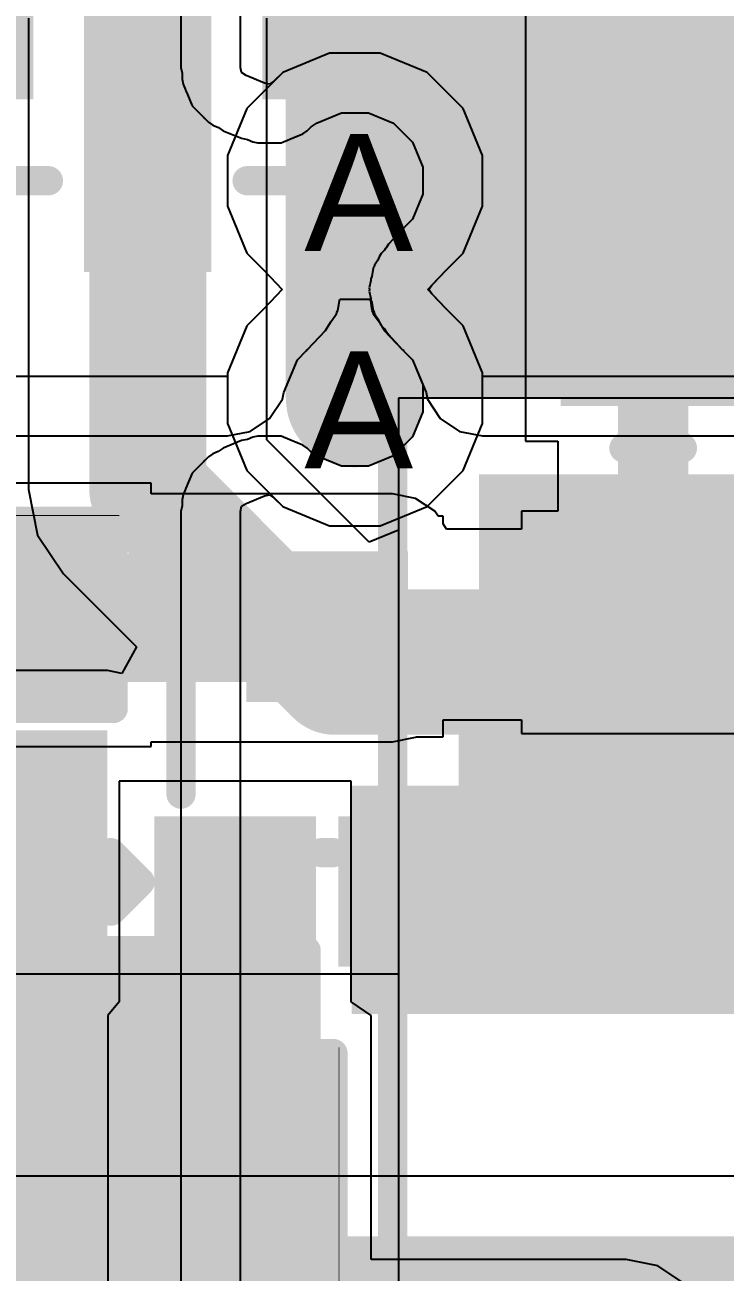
# Model space of a CAD drawing. Header units: inches. Extents: x 0 to 5271, y 0 to 5417.
# Drawn here: x 21.54 to 24.58, y 85.67 to 91.09 of the extents above; entities that cross this region are included whole.
import ezdxf

# ---------------------------------------------------------------- set-up
doc = ezdxf.new("R2010")
doc.units = ezdxf.units.IN
for name, color, linetype in [('Bottom Layer', 5, 'Continuous'), ('Bottom Overlay', 54, 'Continuous'), ('Bottom Paste', 16, 'Continuous'), ('Bottom Solder', 6, 'Continuous'), ('Drill Drawing', 1, 'Continuous'), ('L2_GND1', 16, 'Continuous'), ('L3_SIG1', 76, 'Continuous'), ('L4_PWR', 90, 'Continuous'), ('L5_GND2', 156, 'Continuous'), ('L6_SIG2', 130, 'Continuous'), ('L7_GND3', 216, 'Continuous'), ('Top Layer', 1, 'Continuous'), ('Top Overlay', 2, 'Continuous'), ('Top Paste', 8, 'Continuous'), ('Top Solder', 216, 'Continuous'), ('Via Holes', 16, 'Continuous')]:
    doc.layers.add(name, color=color, linetype=linetype)
doc.styles.add('Arial', font='', dxfattribs={"height": 0.2})
doc.styles.get('Arial').set_extended_font_data('Arial')

# ---------------------------------------------------------------- blocks, each defined once
blk = doc.blocks.new('8_SOIC_EP_153')
at = {"layer": 'Top Layer'}
blk.add_hatch(color=1, dxfattribs=at).paths.add_polyline_path([(-1.925, 2.205), (-1.925, 1.605), (-3.475, 1.605), (-3.475, 2.205)])
at = {"layer": 'Top Paste'}
blk.add_hatch(color=8, dxfattribs=at).paths.add_polyline_path([(-1.925, 2.205), (-1.925, 1.605), (-3.475, 1.605), (-3.475, 2.205)])
at = {"layer": 'Top Solder'}
blk.add_hatch(color=216, dxfattribs=at).paths.add_polyline_path([(-1.8234, 2.3066), (-1.8234, 1.5034), (-3.5766, 1.5034), (-3.5766, 2.3066)])
at = {"layer": 'Top Overlay'}
for points in [[(-1.9906, 2.4892, 0.127, 0.127, 0), (1.9906, 2.4892, 0.127, 0.127, 0)], [(-1.9906, 2.4892, 0.127, 0.127, 0), (-1.9906, 2.3114, 0.127, 0.127, 0)], [(-3.7592, 2.032, 0.127, 0.127, 0), (-3.7592, 1.778, 0.127, 0.127, 0)], [(-3.7592, 2.032, 0.127, 0.127, 0), (-3.6322, 1.905, 0.127, 0.127, 0)], [(-3.6322, 1.905, 0.127, 0.127, 0), (-3.7592, 1.778, 0.127, 0.127, 0)]]:
    blk.add_lwpolyline(points, format="xyseb", dxfattribs=at)
for points in [[(-2.0224, 2.4892, 0.0635, 0.0635, 1), (-1.9589, 2.4892, 0.0635, 0.0635, 1)], [(-2.0224, 2.4892, 0.0635, 0.0635, 1), (-1.9589, 2.4892, 0.0635, 0.0635, 1)], [(-2.0224, 2.3114, 0.0635, 0.0635, 1), (-1.9589, 2.3114, 0.0635, 0.0635, 1)], [(-3.791, 2.032, 0.0635, 0.0635, 1), (-3.7275, 2.032, 0.0635, 0.0635, 1)], [(-3.791, 2.032, 0.0635, 0.0635, 1), (-3.7275, 2.032, 0.0635, 0.0635, 1)], [(-3.664, 1.905, 0.0635, 0.0635, 1), (-3.6005, 1.905, 0.0635, 0.0635, 1)], [(-3.664, 1.905, 0.0635, 0.0635, 1), (-3.6005, 1.905, 0.0635, 0.0635, 1)], [(-3.791, 1.778, 0.0635, 0.0635, 1), (-3.7275, 1.778, 0.0635, 0.0635, 1)], [(-3.791, 1.778, 0.0635, 0.0635, 1), (-3.7275, 1.778, 0.0635, 0.0635, 1)]]:
    blk.add_lwpolyline(points, format="xyseb", close=True, dxfattribs=at)
blk = doc.blocks.new('R___0402_154')
at = {"layer": 'Top Layer'}
for points in [[(-0.6985, -0.3175), (-0.6985, 0.3175), (-0.2413, 0.3175), (-0.2413, -0.3175)], [(0.2413, -0.3175), (0.2413, 0.3175), (0.6985, 0.3175), (0.6985, -0.3175)]]:
    blk.add_hatch(color=1, dxfattribs=at).paths.add_polyline_path(points)
at = {"layer": 'Top Paste'}
for points in [[(-0.6985, -0.3175), (-0.6985, 0.3175), (-0.2413, 0.3175), (-0.2413, -0.3175)], [(0.2413, -0.3175), (0.2413, 0.3175), (0.6985, 0.3175), (0.6985, -0.3175)]]:
    blk.add_hatch(color=8, dxfattribs=at).paths.add_polyline_path(points)
at = {"layer": 'Top Solder'}
for points in [[(-0.7535, -0.3725), (-0.7535, 0.3725), (-0.1863, 0.3725), (-0.1863, -0.3725)], [(0.1863, -0.3725), (0.1863, 0.3725), (0.7535, 0.3725), (0.7535, -0.3725)]]:
    blk.add_hatch(color=216, dxfattribs=at).paths.add_polyline_path(points)
at = {"layer": 'Top Overlay'}
for points in [[(-0.7874, 0.4064, 0.127, 0.127, 0), (0.7874, 0.4064, 0.127, 0.127, 0)], [(-0.7874, 0.4064, 0.127, 0.127, 0), (-0.7874, -0.4064, 0.127, 0.127, 0)], [(0.7874, 0.4064, 0.127, 0.127, 0), (0.7874, -0.4064, 0.127, 0.127, 0)], [(-0.7874, -0.4064, 0.127, 0.127, 0), (0.7874, -0.4064, 0.127, 0.127, 0)], [(-0.8128, -0.4318, 0.00323, 0.00323, 0), (0.8128, -0.4318, 0.00323, 0.00323, 0)]]:
    blk.add_lwpolyline(points, format="xyseb", dxfattribs=at)
for points in [[(-0.8191, 0.4064, 0.0635, 0.0635, 1), (-0.7556, 0.4064, 0.0635, 0.0635, 1)], [(-0.8191, 0.4064, 0.0635, 0.0635, 1), (-0.7556, 0.4064, 0.0635, 0.0635, 1)], [(0.7557, 0.4064, 0.0635, 0.0635, 1), (0.8192, 0.4064, 0.0635, 0.0635, 1)], [(0.7557, 0.4064, 0.0635, 0.0635, 1), (0.8192, 0.4064, 0.0635, 0.0635, 1)], [(-0.8191, -0.4064, 0.0635, 0.0635, 1), (-0.7556, -0.4064, 0.0635, 0.0635, 1)], [(-0.8191, -0.4064, 0.0635, 0.0635, 1), (-0.7556, -0.4064, 0.0635, 0.0635, 1)], [(0.7557, -0.4064, 0.0635, 0.0635, 1), (0.8192, -0.4064, 0.0635, 0.0635, 1)], [(0.7557, -0.4064, 0.0635, 0.0635, 1), (0.8192, -0.4064, 0.0635, 0.0635, 1)], [(-0.8136, -0.4318, 0.00161, 0.00161, 1), (-0.812, -0.4318, 0.00161, 0.00161, 1)], [(0.812, -0.4318, 0.00161, 0.00161, 1), (0.8136, -0.4318, 0.00161, 0.00161, 1)]]:
    blk.add_lwpolyline(points, format="xyseb", close=True, dxfattribs=at)
blk = doc.blocks.new('R___0402_155')
at = {"layer": 'Top Layer'}
for points in [[(-0.6985, -0.3175), (-0.6985, 0.3175), (-0.2413, 0.3175), (-0.2413, -0.3175)], [(0.2413, -0.3175), (0.2413, 0.3175), (0.6985, 0.3175), (0.6985, -0.3175)]]:
    blk.add_hatch(color=1, dxfattribs=at).paths.add_polyline_path(points)
at = {"layer": 'Top Paste'}
for points in [[(-0.6985, -0.3175), (-0.6985, 0.3175), (-0.2413, 0.3175), (-0.2413, -0.3175)], [(0.2413, -0.3175), (0.2413, 0.3175), (0.6985, 0.3175), (0.6985, -0.3175)]]:
    blk.add_hatch(color=8, dxfattribs=at).paths.add_polyline_path(points)
at = {"layer": 'Top Solder'}
for points in [[(-0.7535, -0.3725), (-0.7535, 0.3725), (-0.1863, 0.3725), (-0.1863, -0.3725)], [(0.1863, -0.3725), (0.1863, 0.3725), (0.7535, 0.3725), (0.7535, -0.3725)]]:
    blk.add_hatch(color=216, dxfattribs=at).paths.add_polyline_path(points)
at = {"layer": 'Top Overlay'}
for points in [[(-0.7874, 0.4064, 0.127, 0.127, 0), (0.7874, 0.4064, 0.127, 0.127, 0)], [(-0.7874, 0.4064, 0.127, 0.127, 0), (-0.7874, -0.4064, 0.127, 0.127, 0)], [(0.7874, 0.4064, 0.127, 0.127, 0), (0.7874, -0.4064, 0.127, 0.127, 0)], [(-0.7874, -0.4064, 0.127, 0.127, 0), (0.7874, -0.4064, 0.127, 0.127, 0)], [(-0.8128, -0.4318, 0.00323, 0.00323, 0), (0.8128, -0.4318, 0.00323, 0.00323, 0)]]:
    blk.add_lwpolyline(points, format="xyseb", dxfattribs=at)
for points in [[(-0.8192, 0.4064, 0.0635, 0.0635, 1), (-0.7557, 0.4064, 0.0635, 0.0635, 1)], [(-0.8192, 0.4064, 0.0635, 0.0635, 1), (-0.7557, 0.4064, 0.0635, 0.0635, 1)], [(0.7556, 0.4064, 0.0635, 0.0635, 1), (0.8191, 0.4064, 0.0635, 0.0635, 1)], [(0.7556, 0.4064, 0.0635, 0.0635, 1), (0.8191, 0.4064, 0.0635, 0.0635, 1)], [(-0.8192, -0.4064, 0.0635, 0.0635, 1), (-0.7557, -0.4064, 0.0635, 0.0635, 1)], [(-0.8192, -0.4064, 0.0635, 0.0635, 1), (-0.7557, -0.4064, 0.0635, 0.0635, 1)], [(0.7556, -0.4064, 0.0635, 0.0635, 1), (0.8191, -0.4064, 0.0635, 0.0635, 1)], [(0.7556, -0.4064, 0.0635, 0.0635, 1), (0.8191, -0.4064, 0.0635, 0.0635, 1)], [(-0.8136, -0.4318, 0.00161, 0.00161, 1), (-0.812, -0.4318, 0.00161, 0.00161, 1)], [(0.812, -0.4318, 0.00161, 0.00161, 1), (0.8136, -0.4318, 0.00161, 0.00161, 1)]]:
    blk.add_lwpolyline(points, format="xyseb", close=True, dxfattribs=at)
blk = doc.blocks.new('R___0402_156')
at = {"layer": 'Top Layer'}
for points in [[(-0.6985, -0.3175), (-0.6985, 0.3175), (-0.2413, 0.3175), (-0.2413, -0.3175)], [(0.2413, -0.3175), (0.2413, 0.3175), (0.6985, 0.3175), (0.6985, -0.3175)]]:
    blk.add_hatch(color=1, dxfattribs=at).paths.add_polyline_path(points)
at = {"layer": 'Top Paste'}
for points in [[(-0.6985, -0.3175), (-0.6985, 0.3175), (-0.2413, 0.3175), (-0.2413, -0.3175)], [(0.2413, -0.3175), (0.2413, 0.3175), (0.6985, 0.3175), (0.6985, -0.3175)]]:
    blk.add_hatch(color=8, dxfattribs=at).paths.add_polyline_path(points)
at = {"layer": 'Top Solder'}
for points in [[(-0.7535, -0.3725), (-0.7535, 0.3725), (-0.1863, 0.3725), (-0.1863, -0.3725)], [(0.1863, -0.3725), (0.1863, 0.3725), (0.7535, 0.3725), (0.7535, -0.3725)]]:
    blk.add_hatch(color=216, dxfattribs=at).paths.add_polyline_path(points)
at = {"layer": 'Top Overlay'}
for points in [[(0.7874, 0.4064, 0.127, 0.127, 0), (-0.7874, 0.4064, 0.127, 0.127, 0)], [(-0.7874, 0.4064, 0.127, 0.127, 0), (-0.7874, -0.4064, 0.127, 0.127, 0)], [(0.7874, 0.4064, 0.127, 0.127, 0), (0.7874, -0.4064, 0.127, 0.127, 0)], [(0.7874, -0.4064, 0.127, 0.127, 0), (-0.7874, -0.4064, 0.127, 0.127, 0)], [(0.8128, -0.4318, 0.00323, 0.00323, 0), (-0.8128, -0.4318, 0.00323, 0.00323, 0)]]:
    blk.add_lwpolyline(points, format="xyseb", dxfattribs=at)
for points in [[(-0.8192, 0.4064, 0.0635, 0.0635, 1), (-0.7557, 0.4064, 0.0635, 0.0635, 1)], [(-0.8192, 0.4064, 0.0635, 0.0635, 1), (-0.7557, 0.4064, 0.0635, 0.0635, 1)], [(0.7556, 0.4064, 0.0635, 0.0635, 1), (0.8191, 0.4064, 0.0635, 0.0635, 1)], [(0.7556, 0.4064, 0.0635, 0.0635, 1), (0.8191, 0.4064, 0.0635, 0.0635, 1)], [(-0.8192, -0.4064, 0.0635, 0.0635, 1), (-0.7557, -0.4064, 0.0635, 0.0635, 1)], [(-0.8192, -0.4064, 0.0635, 0.0635, 1), (-0.7557, -0.4064, 0.0635, 0.0635, 1)], [(0.7556, -0.4064, 0.0635, 0.0635, 1), (0.8191, -0.4064, 0.0635, 0.0635, 1)], [(0.7556, -0.4064, 0.0635, 0.0635, 1), (0.8191, -0.4064, 0.0635, 0.0635, 1)], [(-0.8136, -0.4318, 0.00161, 0.00161, 1), (-0.812, -0.4318, 0.00161, 0.00161, 1)], [(0.812, -0.4318, 0.00161, 0.00161, 1), (0.8136, -0.4318, 0.00161, 0.00161, 1)]]:
    blk.add_lwpolyline(points, format="xyseb", close=True, dxfattribs=at)
blk = doc.blocks.new('SOT_723_167')
at = {"layer": 'Top Layer'}
for points in [[(-0.25, 0.8), (0.25, 0.8), (0.25, 0.35), (-0.25, 0.35)], [(-0.65, -0.35), (-0.15, -0.35), (-0.15, -0.8), (-0.65, -0.8)], [(0.15, -0.35), (0.65, -0.35), (0.65, -0.8), (0.15, -0.8)]]:
    blk.add_hatch(color=1, dxfattribs=at).paths.add_polyline_path(points)
at = {"layer": 'Top Paste'}
for points in [[(-0.25, 0.8), (0.25, 0.8), (0.25, 0.35), (-0.25, 0.35)], [(-0.65, -0.35), (-0.15, -0.35), (-0.15, -0.8), (-0.65, -0.8)], [(0.15, -0.35), (0.65, -0.35), (0.65, -0.8), (0.15, -0.8)]]:
    blk.add_hatch(color=8, dxfattribs=at).paths.add_polyline_path(points)
at = {"layer": 'Top Solder'}
for points in [[(-0.3516, 0.9016), (0.3516, 0.9016), (0.3516, 0.2484), (-0.3516, 0.2484)], [(-0.7516, -0.2484), (-0.0484, -0.2484), (-0.0484, -0.9016), (-0.7516, -0.9016)], [(0.0484, -0.2484), (0.7516, -0.2484), (0.7516, -0.9016), (0.0484, -0.9016)]]:
    blk.add_hatch(color=216, dxfattribs=at).paths.add_polyline_path(points)
at = {"layer": 'Top Overlay'}
for points in [[(-0.635, 0.635, 0.127, 0.127, 0), (-0.381, 0.635, 0.127, 0.127, 0)], [(-0.635, -0.1524, 0.127, 0.127, 0), (-0.635, 0.635, 0.127, 0.127, 0)], [(-0.635, 0.635, 0.127, 0.127, 0), (-0.381, 0.635, 0.127, 0.127, 0)], [(-0.635, -0.1524, 0.127, 0.127, 0), (-0.635, 0.635, 0.127, 0.127, 0)], [(0.381, 0.635, 0.127, 0.127, 0), (0.635, 0.635, 0.127, 0.127, 0)], [(0.635, -0.1524, 0.127, 0.127, 0), (0.635, 0.635, 0.127, 0.127, 0)], [(-0.9398, -0.4064, 0.127, 0.127, 0), (-0.8128, -0.5334, 0.127, 0.127, 0)], [(-0.9398, -0.6604, 0.127, 0.127, 0), (-0.9398, -0.4064, 0.127, 0.127, 0)], [(-0.0254, -0.4064, 0.127, 0.127, 0), (0.0254, -0.4064, 0.127, 0.127, 0)], [(-0.9398, -0.6604, 0.127, 0.127, 0), (-0.8128, -0.5334, 0.127, 0.127, 0)]]:
    blk.add_lwpolyline(points, format="xyseb", dxfattribs=at)
for points in [[(-0.6668, 0.635, 0.0635, 0.0635, 1), (-0.6033, 0.635, 0.0635, 0.0635, 1)], [(-0.6668, 0.635, 0.0635, 0.0635, 1), (-0.6033, 0.635, 0.0635, 0.0635, 1)], [(-0.6668, 0.635, 0.0635, 0.0635, 1), (-0.6033, 0.635, 0.0635, 0.0635, 1)], [(-0.6668, 0.635, 0.0635, 0.0635, 1), (-0.6033, 0.635, 0.0635, 0.0635, 1)], [(-0.4128, 0.635, 0.0635, 0.0635, 1), (-0.3493, 0.635, 0.0635, 0.0635, 1)], [(-0.4128, 0.635, 0.0635, 0.0635, 1), (-0.3493, 0.635, 0.0635, 0.0635, 1)], [(0.3492, 0.635, 0.0635, 0.0635, 1), (0.4127, 0.635, 0.0635, 0.0635, 1)], [(0.6032, 0.635, 0.0635, 0.0635, 1), (0.6667, 0.635, 0.0635, 0.0635, 1)], [(0.6032, 0.635, 0.0635, 0.0635, 1), (0.6667, 0.635, 0.0635, 0.0635, 1)], [(-0.6668, -0.1524, 0.0635, 0.0635, 1), (-0.6033, -0.1524, 0.0635, 0.0635, 1)], [(-0.6668, -0.1524, 0.0635, 0.0635, 1), (-0.6033, -0.1524, 0.0635, 0.0635, 1)], [(0.6032, -0.1524, 0.0635, 0.0635, 1), (0.6667, -0.1524, 0.0635, 0.0635, 1)], [(-0.9716, -0.4064, 0.0635, 0.0635, 1), (-0.9081, -0.4064, 0.0635, 0.0635, 1)], [(-0.9716, -0.4064, 0.0635, 0.0635, 1), (-0.9081, -0.4064, 0.0635, 0.0635, 1)], [(-0.0572, -0.4064, 0.0635, 0.0635, 1), (0.0063, -0.4064, 0.0635, 0.0635, 1)], [(-0.0064, -0.4064, 0.0635, 0.0635, 1), (0.0571, -0.4064, 0.0635, 0.0635, 1)], [(-0.8446, -0.5334, 0.0635, 0.0635, 1), (-0.7811, -0.5334, 0.0635, 0.0635, 1)], [(-0.8446, -0.5334, 0.0635, 0.0635, 1), (-0.7811, -0.5334, 0.0635, 0.0635, 1)], [(-0.9716, -0.6604, 0.0635, 0.0635, 1), (-0.9081, -0.6604, 0.0635, 0.0635, 1)], [(-0.9716, -0.6604, 0.0635, 0.0635, 1), (-0.9081, -0.6604, 0.0635, 0.0635, 1)]]:
    blk.add_lwpolyline(points, format="xyseb", close=True, dxfattribs=at)
blk = doc.blocks.new('17_FC2QFN__3_5_3_75__B_195')
at = {"layer": 'Bottom Layer'}
for points in [[(-0.175, 2.4312), (0.175, 2.4312), (0.175, 0.4312), (-0.175, 0.4312)], [(-2.0993, 1.6812), (-0.5993, 1.6812), (-0.5993, 1.4312), (-2.0993, 1.4312)], [(2.0993, 1.4312), (0.5993, 1.4312), (0.5993, 1.6812), (2.0993, 1.6812)], [(-2.0993, 1.0312), (-0.5993, 1.0312), (-0.5993, 0.7812), (-2.0993, 0.7812)], [(2.0993, 0.7812), (0.5993, 0.7812), (0.5993, 1.0312), (2.0993, 1.0312)], [(-2.0993, 0.3812), (-0.5993, 0.3812), (-0.5993, 0.1312), (-2.0993, 0.1312)], [(2.0993, 0.1312), (0.5993, 0.1312), (0.5993, 0.3812), (2.0993, 0.3812)], [(-2.1004, -0.0938), (-1.3004, -0.0938), (-1.3004, -0.3938), (-2.1004, -0.3938)], [(2.1004, -0.3938), (1.3004, -0.3938), (1.3004, -0.0938), (2.1004, -0.0938)], [(-2.1004, -0.5938), (-1.3004, -0.5938), (-1.3004, -0.8938), (-2.1004, -0.8938)], [(2.1004, -0.8938), (1.3004, -0.8938), (1.3004, -0.5938), (2.1004, -0.5938)], [(-1.4, -2.0187), (-1.4, -1.0937), (-1.1, -1.0937), (-1.1, -2.0187)], [(-0.9, -2.0187), (-0.9, -1.0937), (-0.6, -1.0937), (-0.6, -2.0187)], [(-0.4, -2.0187), (-0.4, -1.0937), (-0.1, -1.0937), (-0.1, -2.0187)], [(0.1, -2.0187), (0.1, -1.0937), (0.4, -1.0937), (0.4, -2.0187)], [(0.6, -2.0187), (0.6, -1.0937), (0.9, -1.0937), (0.9, -2.0187)], [(1.1, -2.0187), (1.1, -1.0937), (1.4, -1.0937), (1.4, -2.0187)]]:
    blk.add_hatch(color=5, dxfattribs=at).paths.add_polyline_path(points)
at = {"layer": 'Bottom Paste'}
for points in [[(-0.175, 2.4312), (0.175, 2.4312), (0.175, 0.4312), (-0.175, 0.4312)], [(-2.0993, 1.6812), (-0.5993, 1.6812), (-0.5993, 1.4312), (-2.0993, 1.4312)], [(2.0993, 1.4312), (0.5993, 1.4312), (0.5993, 1.6812), (2.0993, 1.6812)], [(-2.0993, 1.0312), (-0.5993, 1.0312), (-0.5993, 0.7812), (-2.0993, 0.7812)], [(2.0993, 0.7812), (0.5993, 0.7812), (0.5993, 1.0312), (2.0993, 1.0312)], [(-2.0993, 0.3812), (-0.5993, 0.3812), (-0.5993, 0.1312), (-2.0993, 0.1312)], [(2.0993, 0.1312), (0.5993, 0.1312), (0.5993, 0.3812), (2.0993, 0.3812)], [(-2.1004, -0.0938), (-1.3004, -0.0938), (-1.3004, -0.3938), (-2.1004, -0.3938)], [(2.1004, -0.3938), (1.3004, -0.3938), (1.3004, -0.0938), (2.1004, -0.0938)], [(-2.1004, -0.5938), (-1.3004, -0.5938), (-1.3004, -0.8938), (-2.1004, -0.8938)], [(2.1004, -0.8938), (1.3004, -0.8938), (1.3004, -0.5938), (2.1004, -0.5938)], [(-1.4, -2.0187), (-1.4, -1.0937), (-1.1, -1.0937), (-1.1, -2.0187)], [(-0.9, -2.0187), (-0.9, -1.0937), (-0.6, -1.0937), (-0.6, -2.0187)], [(-0.4, -2.0187), (-0.4, -1.0937), (-0.1, -1.0937), (-0.1, -2.0187)], [(0.1, -2.0187), (0.1, -1.0937), (0.4, -1.0937), (0.4, -2.0187)], [(0.6, -2.0187), (0.6, -1.0937), (0.9, -1.0937), (0.9, -2.0187)], [(1.1, -2.0187), (1.1, -1.0937), (1.4, -1.0937), (1.4, -2.0187)]]:
    blk.add_hatch(color=16, dxfattribs=at).paths.add_polyline_path(points)
at = {"layer": 'Bottom Solder'}
for points in [[(-0.2766, 2.5328), (0.2766, 2.5328), (0.2766, 0.3296), (-0.2766, 0.3296)], [(-2.2009, 1.7828), (-0.4977, 1.7828), (-0.4977, 1.3296), (-2.2009, 1.3296)], [(2.2009, 1.3296), (0.4977, 1.3296), (0.4977, 1.7828), (2.2009, 1.7828)], [(-2.2009, 1.1328), (-0.4977, 1.1328), (-0.4977, 0.6796), (-2.2009, 0.6796)], [(2.2009, 0.6796), (0.4977, 0.6796), (0.4977, 1.1328), (2.2009, 1.1328)], [(-2.2009, 0.4828), (-0.4977, 0.4828), (-0.4977, 0.0296), (-2.2009, 0.0296)], [(2.2009, 0.0296), (0.4977, 0.0296), (0.4977, 0.4828), (2.2009, 0.4828)], [(-2.202, 0.0078), (-1.1988, 0.0078), (-1.1988, -0.4954), (-2.202, -0.4954)], [(2.202, -0.4954), (1.1988, -0.4954), (1.1988, 0.0078), (2.202, 0.0078)], [(-2.202, -0.4922), (-1.1988, -0.4922), (-1.1988, -0.9954), (-2.202, -0.9954)], [(2.202, -0.9954), (1.1988, -0.9954), (1.1988, -0.4922), (2.202, -0.4922)], [(-1.5016, -2.1203), (-1.5016, -0.9921), (-0.9984, -0.9921), (-0.9984, -2.1203)], [(-1.0016, -2.1203), (-1.0016, -0.9921), (-0.4984, -0.9921), (-0.4984, -2.1203)], [(-0.5016, -2.1203), (-0.5016, -0.9921), (0.0016, -0.9921), (0.0016, -2.1203)], [(-0.0016, -2.1203), (-0.0016, -0.9921), (0.5016, -0.9921), (0.5016, -2.1203)], [(0.4984, -2.1203), (0.4984, -0.9921), (1.0016, -0.9921), (1.0016, -2.1203)], [(0.9984, -2.1203), (0.9984, -0.9921), (1.5016, -0.9921), (1.5016, -2.1203)]]:
    blk.add_hatch(color=6, dxfattribs=at).paths.add_polyline_path(points)
at = {"layer": 'Bottom Overlay'}
for points in [[(-1.8034, 2.1366, 0.127, 0.127, 0), (-1.8034, 1.9377, 0.127, 0.127, 0)], [(-0.4316, 2.1366, 0.127, 0.127, 0), (-1.8034, 2.1366, 0.127, 0.127, 0)], [(1.8034, 2.1366, 0.127, 0.127, 0), (0.4315, 2.1366, 0.127, 0.127, 0)], [(1.8034, 2.1366, 0.127, 0.127, 0), (1.8034, 1.9377, 0.127, 0.127, 0)], [(-2.402, -0.6516, 0.127, 0.127, 0), (-2.402, -0.9056, 0.127, 0.127, 0)], [(-2.275, -0.7786, 0.127, 0.127, 0), (-2.402, -0.6516, 0.127, 0.127, 0)], [(-2.275, -0.7786, 0.127, 0.127, 0), (-2.402, -0.9056, 0.127, 0.127, 0)], [(-1.8034, -1.1503, 0.127, 0.127, 0), (-1.8034, -1.7242, 0.127, 0.127, 0)], [(1.8034, -1.1503, 0.127, 0.127, 0), (1.8034, -1.7242, 0.127, 0.127, 0)], [(-1.5778, -1.7242, 0.127, 0.127, 0), (-1.8034, -1.7242, 0.127, 0.127, 0)], [(1.8034, -1.7242, 0.127, 0.127, 0), (1.5778, -1.7242, 0.127, 0.127, 0)]]:
    blk.add_lwpolyline(points, format="xyseb", dxfattribs=at)
for points in [[(-1.8352, 2.1366, 0.0635, 0.0635, 1), (-1.7717, 2.1366, 0.0635, 0.0635, 1)], [(-1.8352, 2.1366, 0.0635, 0.0635, 1), (-1.7717, 2.1366, 0.0635, 0.0635, 1)], [(-0.4633, 2.1366, 0.0635, 0.0635, 1), (-0.3998, 2.1366, 0.0635, 0.0635, 1)], [(0.3998, 2.1366, 0.0635, 0.0635, 1), (0.4633, 2.1366, 0.0635, 0.0635, 1)], [(1.7716, 2.1366, 0.0635, 0.0635, 1), (1.8351, 2.1366, 0.0635, 0.0635, 1)], [(1.7716, 2.1366, 0.0635, 0.0635, 1), (1.8351, 2.1366, 0.0635, 0.0635, 1)], [(-1.8352, 1.9377, 0.0635, 0.0635, 1), (-1.7717, 1.9377, 0.0635, 0.0635, 1)], [(1.7716, 1.9377, 0.0635, 0.0635, 1), (1.8351, 1.9377, 0.0635, 0.0635, 1)], [(-2.4337, -0.6516, 0.0635, 0.0635, 1), (-2.3702, -0.6516, 0.0635, 0.0635, 1)], [(-2.4337, -0.6516, 0.0635, 0.0635, 1), (-2.3702, -0.6516, 0.0635, 0.0635, 1)], [(-2.3067, -0.7786, 0.0635, 0.0635, 1), (-2.2432, -0.7786, 0.0635, 0.0635, 1)], [(-2.3067, -0.7786, 0.0635, 0.0635, 1), (-2.2432, -0.7786, 0.0635, 0.0635, 1)], [(-2.4337, -0.9056, 0.0635, 0.0635, 1), (-2.3702, -0.9056, 0.0635, 0.0635, 1)], [(-2.4337, -0.9056, 0.0635, 0.0635, 1), (-2.3702, -0.9056, 0.0635, 0.0635, 1)], [(-1.8352, -1.1503, 0.0635, 0.0635, 1), (-1.7717, -1.1503, 0.0635, 0.0635, 1)], [(1.7716, -1.1503, 0.0635, 0.0635, 1), (1.8351, -1.1503, 0.0635, 0.0635, 1)], [(-1.8352, -1.7242, 0.0635, 0.0635, 1), (-1.7717, -1.7242, 0.0635, 0.0635, 1)], [(-1.8352, -1.7242, 0.0635, 0.0635, 1), (-1.7717, -1.7242, 0.0635, 0.0635, 1)], [(-1.6096, -1.7242, 0.0635, 0.0635, 1), (-1.5461, -1.7242, 0.0635, 0.0635, 1)], [(1.546, -1.7242, 0.0635, 0.0635, 1), (1.6095, -1.7242, 0.0635, 0.0635, 1)], [(1.7716, -1.7242, 0.0635, 0.0635, 1), (1.8351, -1.7242, 0.0635, 0.0635, 1)], [(1.7716, -1.7242, 0.0635, 0.0635, 1), (1.8351, -1.7242, 0.0635, 0.0635, 1)]]:
    blk.add_lwpolyline(points, format="xyseb", close=True, dxfattribs=at)
blk = doc.blocks.new('YSPIT0630A_1R0M_B_199')
at = {"layer": 'Bottom Layer'}
blk.add_hatch(color=5, dxfattribs=at).paths.add_polyline_path([(-2.8, 2.8), (-1.25, 2.8), (-1.25, -2.8), (-2.8, -2.8)])
at = {"layer": 'Bottom Paste'}
blk.add_hatch(color=16, dxfattribs=at).paths.add_polyline_path([(-2.8, 2.8), (-1.25, 2.8), (-1.25, -2.8), (-2.8, -2.8)])
at = {"layer": 'Bottom Solder'}
blk.add_hatch(color=6, dxfattribs=at).paths.add_polyline_path([(-2.9016, 2.9016), (-1.1484, 2.9016), (-1.1484, -2.9016), (-2.9016, -2.9016)])
at = {"layer": 'Bottom Overlay'}
for points in [[(-3.298, -3.2766, 0.127, 0.127, 0), (-3.298, 3.1242, 0.127, 0.127, 0)], [(3.302, -3.2766, 0.127, 0.127, 0), (-3.298, -3.2766, 0.127, 0.127, 0)]]:
    blk.add_lwpolyline(points, format="xyseb", dxfattribs=at)
blk.add_lwpolyline([(-3.3297, -3.2766, 0.0635, 0.0635, 1), (-3.2662, -3.2766, 0.0635, 0.0635, 1)], format="xyseb", close=True, dxfattribs=at)
blk.add_lwpolyline([(-3.3297, -3.2766, 0.0635, 0.0635, 1), (-3.2662, -3.2766, 0.0635, 0.0635, 1)], format="xyseb", close=True, dxfattribs=at)
blk = doc.blocks.new('C___1206_B_246')
at = {"layer": 'Bottom Layer'}
for points in [[(-2.032, 0.889), (-0.508, 0.889), (-0.508, -0.889), (-2.032, -0.889)], [(0.508, 0.889), (2.032, 0.889), (2.032, -0.889), (0.508, -0.889)]]:
    blk.add_hatch(color=5, dxfattribs=at).paths.add_polyline_path(points)
at = {"layer": 'Bottom Paste'}
for points in [[(-2.032, 0.889), (-0.508, 0.889), (-0.508, -0.889), (-2.032, -0.889)], [(0.508, 0.889), (2.032, 0.889), (2.032, -0.889), (0.508, -0.889)]]:
    blk.add_hatch(color=16, dxfattribs=at).paths.add_polyline_path(points)
at = {"layer": 'Bottom Solder'}
for points in [[(-2.1336, 0.9906), (-0.4064, 0.9906), (-0.4064, -0.9906), (-2.1336, -0.9906)], [(0.4064, 0.9906), (2.1336, 0.9906), (2.1336, -0.9906), (0.4064, -0.9906)]]:
    blk.add_hatch(color=6, dxfattribs=at).paths.add_polyline_path(points)
at = {"layer": 'Bottom Overlay'}
for points in [[(-2.1336, 0.9906, 0.127, 0.127, 0), (-0.6096, 0.9906, 0.127, 0.127, 0)], [(-2.1336, -0.9906, 0.127, 0.127, 0), (-2.1336, 0.9906, 0.127, 0.127, 0)], [(0.6096, 0.9906, 0.127, 0.127, 0), (2.1336, 0.9906, 0.127, 0.127, 0)], [(2.1336, -0.9906, 0.127, 0.127, 0), (2.1336, 0.9906, 0.127, 0.127, 0)], [(-2.1336, -0.9906, 0.127, 0.127, 0), (-0.6096, -0.9906, 0.127, 0.127, 0)], [(0.6096, -0.9906, 0.127, 0.127, 0), (2.1336, -0.9906, 0.127, 0.127, 0)]]:
    blk.add_lwpolyline(points, format="xyseb", dxfattribs=at)
for points in [[(-2.1654, 0.9906, 0.0635, 0.0635, 1), (-2.1019, 0.9906, 0.0635, 0.0635, 1)], [(-2.1654, 0.9906, 0.0635, 0.0635, 1), (-2.1019, 0.9906, 0.0635, 0.0635, 1)], [(-0.6414, 0.9906, 0.0635, 0.0635, 1), (-0.5779, 0.9906, 0.0635, 0.0635, 1)], [(0.5778, 0.9906, 0.0635, 0.0635, 1), (0.6413, 0.9906, 0.0635, 0.0635, 1)], [(2.1018, 0.9906, 0.0635, 0.0635, 1), (2.1653, 0.9906, 0.0635, 0.0635, 1)], [(2.1018, 0.9906, 0.0635, 0.0635, 1), (2.1653, 0.9906, 0.0635, 0.0635, 1)], [(-2.1654, -0.9906, 0.0635, 0.0635, 1), (-2.1019, -0.9906, 0.0635, 0.0635, 1)], [(-2.1654, -0.9906, 0.0635, 0.0635, 1), (-2.1019, -0.9906, 0.0635, 0.0635, 1)], [(-0.6414, -0.9906, 0.0635, 0.0635, 1), (-0.5779, -0.9906, 0.0635, 0.0635, 1)], [(0.5778, -0.9906, 0.0635, 0.0635, 1), (0.6413, -0.9906, 0.0635, 0.0635, 1)], [(2.1018, -0.9906, 0.0635, 0.0635, 1), (2.1653, -0.9906, 0.0635, 0.0635, 1)], [(2.1018, -0.9906, 0.0635, 0.0635, 1), (2.1653, -0.9906, 0.0635, 0.0635, 1)]]:
    blk.add_lwpolyline(points, format="xyseb", close=True, dxfattribs=at)

msp = doc.modelspace()

# ---------------------------------------------------------------- hatches: boundary and pattern name
at = {"layer": 'Bottom Layer'}
for points in [[(22.6749, 89.4655), (24.175, 89.4655), (24.175, 91.7651), (22.6749, 91.7651)], [(20.9169, 82.9469), (21.9001, 82.9469), (21.9001, 88.0237), (20.9169, 88.0237)]]:
    msp.add_hatch(color=5, dxfattribs=at).paths.add_polyline_path(points)
h = msp.add_hatch(color=5, dxfattribs=at)
edge = h.paths.add_edge_path()
edge.add_arc((22.9757, 90.4097), 0.3, 0, 360)
h = msp.add_hatch(color=5, dxfattribs=at)
edge = h.paths.add_edge_path()
edge.add_arc((22.9757, 89.4655), 0.3, 0, 360)
at = {"layer": 'L2_GND1'}
h = msp.add_hatch(color=16, dxfattribs=at)
edge = h.paths.add_edge_path()
edge.add_arc((22.9757, 90.4097), 0.3, 0, 360)
h = msp.add_hatch(color=16, dxfattribs=at)
edge = h.paths.add_edge_path()
edge.add_arc((22.9757, 89.4655), 0.3, 0, 360)
at = {"layer": 'L3_SIG1'}
h = msp.add_hatch(color=76, dxfattribs=at)
edge = h.paths.add_edge_path()
edge.add_arc((22.9757, 90.4097), 0.3, 0, 360)
h = msp.add_hatch(color=76, dxfattribs=at)
edge = h.paths.add_edge_path()
edge.add_arc((22.9757, 89.4655), 0.3, 0, 360)
at = {"layer": 'L4_PWR'}
h = msp.add_hatch(color=90, dxfattribs=at)
edge = h.paths.add_edge_path()
edge.add_arc((22.9757, 90.4097), 0.3, 0, 360)
h = msp.add_hatch(color=90, dxfattribs=at)
edge = h.paths.add_edge_path()
edge.add_arc((22.9757, 89.4655), 0.3, 0, 360)
at = {"layer": 'L5_GND2'}
h = msp.add_hatch(color=156, dxfattribs=at)
edge = h.paths.add_edge_path()
edge.add_arc((22.9757, 90.4097), 0.3, 0, 360)
h = msp.add_hatch(color=156, dxfattribs=at)
edge = h.paths.add_edge_path()
edge.add_arc((22.9757, 89.4655), 0.3, 0, 360)
at = {"layer": 'L6_SIG2'}
h = msp.add_hatch(color=130, dxfattribs=at)
edge = h.paths.add_edge_path()
edge.add_arc((22.9757, 90.4097), 0.3, 0, 360)
h = msp.add_hatch(color=130, dxfattribs=at)
edge = h.paths.add_edge_path()
edge.add_arc((22.9757, 89.4655), 0.3, 0, 360)
at = {"layer": 'L7_GND3'}
h = msp.add_hatch(color=216, dxfattribs=at)
edge = h.paths.add_edge_path()
edge.add_arc((22.9757, 90.4097), 0.3, 0, 360)
h = msp.add_hatch(color=216, dxfattribs=at)
edge = h.paths.add_edge_path()
edge.add_arc((22.9757, 89.4655), 0.3, 0, 360)
at = {"layer": 'Top Layer'}
h = msp.add_hatch(color=1, dxfattribs=at)
edge = h.paths.add_edge_path()
edge.add_arc((22.9757, 90.4097), 0.3, 0, 360)
h = msp.add_hatch(color=1, dxfattribs=at)
edge = h.paths.add_edge_path()
edge.add_arc((22.9757, 89.4655), 0.3, 0, 360)
for points in [[(21.3794, 88.2326), (23.1394, 88.2326), (23.1394, 88.7911), (21.3794, 88.7911)], [(22.9616, 86.7918), (26.035, 86.7918), (26.035, 87.7824), (22.9616, 87.7824)]]:
    msp.add_hatch(color=1, dxfattribs=at).paths.add_polyline_path(points)
at = {"layer": 'Via Holes'}
h = msp.add_hatch(color=7, dxfattribs=at)
edge = h.paths.add_edge_path()
edge.add_arc((22.9757, 90.4097), 0.15, 0, 360)
h = msp.add_hatch(color=7, dxfattribs=at)
edge = h.paths.add_edge_path()
edge.add_arc((22.9757, 89.4655), 0.15, 0, 360)

# ---------------------------------------------------------------- linework, layer by layer
at = {"layer": 'Bottom Layer'}
for p, q in [((21.5577, 91.1151), (21.5577, 89.0694)), ((22.5936, 89.284), (22.5936, 91.1151)), ((29.5656, 89.4655), (23.1648, 89.4655)), ((23.1648, 89.4655), (23.1648, 83.025)), ((24.5959, 89.4655), (23.1648, 89.4655)), ((23.1648, 89.4655), (23.1648, 88.8924)), ((23.0378, 88.8398), (22.5936, 89.284)), ((21.5577, 89.0694), (21.5971, 88.8712)), ((21.5971, 88.8712), (21.7094, 88.7032)), ((23.1648, 88.8924), (23.0378, 88.8398)), ((21.7094, 88.7032), (22.0273, 88.3853)), ((22.0273, 88.3853), (21.9628, 88.2702)), ((21.9001, 88.2826), (20.9169, 88.2826)), ((21.9628, 88.2702), (21.9001, 88.2826)), ((21.1381, 86.9659), (23.1648, 86.9659)), ((23.1648, 86.9659), (23.1648, 83.025))]:
    msp.add_line(p, q, dxfattribs=at)
for points in [[(22.0756, 89.0694, 0.508, 0.508, 0), (22.0756, 91.1151, 0.508, 0.508, 0)], [(22.0756, 89.0694, 0.508, 0.508, 0), (22.8871, 88.258, 0.508, 0.508, 0)], [(22.8871, 88.258, 0.508, 0.508, 0), (25.1968, 88.258, 0.508, 0.508, 0)]]:
    msp.add_lwpolyline(points, format="xyseb", dxfattribs=at)
for points in [[(21.9486, 91.1151, 0.254, 0.254, 1), (22.2026, 91.1151, 0.254, 0.254, 1)], [(21.9486, 89.0694, 0.254, 0.254, 1), (22.2026, 89.0694, 0.254, 0.254, 1)], [(21.9486, 89.0694, 0.254, 0.254, 1), (22.2026, 89.0694, 0.254, 0.254, 1)], [(22.7601, 88.258, 0.254, 0.254, 1), (23.0141, 88.258, 0.254, 0.254, 1)], [(22.7601, 88.258, 0.254, 0.254, 1), (23.0141, 88.258, 0.254, 0.254, 1)]]:
    msp.add_lwpolyline(points, format="xyseb", close=True, dxfattribs=at)
at = {"layer": 'L2_GND1'}
for p, q in [((22.8655, 90.9637), (22.6619, 90.8794)), ((23.0859, 90.9637), (22.8655, 90.9637)), ((23.2895, 90.8794), (23.0859, 90.9637)), ((22.6619, 90.8794), (22.506, 90.7235)), ((23.4453, 90.7235), (23.2895, 90.8794)), ((22.506, 90.7235), (22.4217, 90.5199)), ((23.5297, 90.5199), (23.4453, 90.7235)), ((22.4217, 90.5199), (22.4217, 90.2995)), ((23.5297, 90.2995), (23.5297, 90.5199)), ((22.4217, 90.2995), (22.506, 90.0959)), ((23.4453, 90.0959), (23.5297, 90.2995)), ((22.506, 90.0959), (22.5814, 90.0206)), ((23.37, 90.0206), (23.4453, 90.0959)), ((22.5814, 90.0206), (22.6595, 89.9376)), ((23.2918, 89.9376), (23.37, 90.0206)), ((22.6595, 89.9376), (22.5814, 89.8546)), ((22.9087, 89.888), (22.9105, 89.8957)), ((22.9105, 89.8957), (23.0408, 89.8957)), ((23.0408, 89.8957), (23.0426, 89.888)), ((23.37, 89.8546), (23.2918, 89.9376)), ((22.5814, 89.8546), (22.506, 89.7793)), ((22.8957, 89.8314), (22.8975, 89.839)), ((22.8975, 89.839), (22.9016, 89.8457)), ((22.9016, 89.8457), (22.9087, 89.888)), ((23.0426, 89.888), (23.0497, 89.8457)), ((23.0497, 89.8457), (23.0539, 89.839)), ((23.0539, 89.839), (23.0556, 89.8314)), ((23.4453, 89.7793), (23.37, 89.8546)), ((22.848, 89.76), (22.8708, 89.7964)), ((22.8708, 89.7964), (22.8957, 89.8314)), ((23.0556, 89.8314), (23.0805, 89.7964)), ((23.0805, 89.7964), (23.1033, 89.76)), ((22.506, 89.7793), (22.4217, 89.5757)), ((22.7699, 89.6771), (22.848, 89.76)), ((23.1033, 89.76), (23.1815, 89.6771)), ((23.5297, 89.5757), (23.4453, 89.7793)), ((22.7645, 89.6715), (22.7667, 89.6748)), ((22.7667, 89.6748), (22.7699, 89.6771)), ((23.1815, 89.6771), (23.1847, 89.6748)), ((23.1847, 89.6748), (23.1868, 89.6715)), ((22.6668, 89.4906), (22.7256, 89.6326)), ((22.7256, 89.6326), (22.7645, 89.6715)), ((23.1868, 89.6715), (23.2258, 89.6326)), ((23.2258, 89.6326), (23.2846, 89.4906)), ((22.4217, 89.5757), (22.4217, 89.5604)), ((23.5297, 89.5604), (23.5297, 89.5757)), ((22.4217, 89.5604), (20.25, 89.5604)), ((44.5172, 89.5604), (23.5297, 89.5604)), ((22.6048, 89.3773), (22.6609, 89.4613)), ((22.6609, 89.4613), (22.6668, 89.4906)), ((23.2846, 89.4906), (23.2904, 89.4613)), ((23.2904, 89.4613), (23.3465, 89.3773)), ((22.5208, 89.3211), (22.6048, 89.3773)), ((23.3465, 89.3773), (23.4306, 89.3211)), ((21.2624, 89.3014), (22.4217, 89.3014)), ((22.4217, 89.3014), (22.5208, 89.3211)), ((23.4306, 89.3211), (23.5297, 89.3014)), ((23.5297, 89.3014), (41.0267, 89.3014))]:
    msp.add_line(p, q, dxfattribs=at)
at = {"layer": 'L3_SIG1'}
for p, q in [((22.22, 92.2226), (22.22, 90.9016)), ((22.479, 90.9016), (22.479, 92.2226)), ((22.8655, 90.9637), (22.6619, 90.8794)), ((23.0859, 90.9637), (22.8655, 90.9637)), ((23.2895, 90.8794), (23.0859, 90.9637)), ((22.22, 90.9016), (22.225, 90.8766)), ((22.225, 90.8766), (22.225, 90.8511)), ((22.4835, 90.8791), (22.479, 90.9016)), ((22.5026, 90.8664), (22.4835, 90.8791)), ((22.5824, 90.8333), (22.5026, 90.8664)), ((22.6619, 90.8794), (22.624, 90.8416)), ((23.4453, 90.7235), (23.2895, 90.8794)), ((22.225, 90.8511), (22.2295, 90.8286)), ((22.2295, 90.8286), (22.2295, 90.8286)), ((22.2295, 90.8286), (22.2295, 90.8286)), ((22.2295, 90.8286), (22.2392, 90.805)), ((22.6049, 90.8288), (22.5824, 90.8333)), ((22.624, 90.8416), (22.6049, 90.8288)), ((22.2392, 90.805), (22.2397, 90.8025)), ((22.2397, 90.8025), (22.2411, 90.8004)), ((22.2411, 90.8004), (22.2481, 90.7838)), ((22.2481, 90.7838), (22.2681, 90.7353)), ((22.2681, 90.7353), (22.2682, 90.7352)), ((22.2682, 90.7352), (22.2682, 90.7352)), ((22.2682, 90.7352), (22.2999, 90.7035)), ((22.2999, 90.7035), (22.318, 90.6854)), ((22.8085, 90.6598), (22.917, 90.7048)), ((22.917, 90.7048), (23.0344, 90.7048)), ((23.0344, 90.7048), (23.1428, 90.6598)), ((23.5297, 90.5199), (23.4453, 90.7235)), ((22.318, 90.6854), (22.3194, 90.6833)), ((22.3194, 90.6833), (22.3215, 90.6819)), ((22.3215, 90.6819), (22.3396, 90.6638)), ((22.3396, 90.6638), (22.3396, 90.6638)), ((22.3396, 90.6638), (22.3396, 90.6638)), ((22.3396, 90.6638), (22.3587, 90.651)), ((22.3587, 90.651), (22.3823, 90.6413)), ((22.786, 90.6443), (22.8072, 90.6584)), ((22.8072, 90.6584), (22.8085, 90.6598)), ((23.1428, 90.6598), (23.2258, 90.5768)), ((22.3823, 90.6413), (22.4035, 90.6271)), ((22.4035, 90.6271), (22.4833, 90.594)), ((22.4833, 90.594), (22.5083, 90.5891)), ((22.6555, 90.5748), (22.7206, 90.6018)), ((22.7206, 90.6018), (22.7231, 90.6023)), ((22.7231, 90.6023), (22.7253, 90.6037)), ((22.7253, 90.6037), (22.7488, 90.6135)), ((22.7488, 90.6135), (22.7679, 90.6262)), ((22.7488, 90.6135), (22.7488, 90.6135)), ((22.7488, 90.6135), (22.7488, 90.6135)), ((22.7679, 90.6262), (22.786, 90.6443)), ((22.5083, 90.5891), (22.5319, 90.5793)), ((22.5319, 90.5793), (22.5544, 90.5748)), ((22.5544, 90.5748), (22.5544, 90.5748)), ((22.5544, 90.5748), (22.5544, 90.5748)), ((22.5544, 90.5748), (22.5799, 90.5748)), ((22.5799, 90.5748), (22.5824, 90.5743)), ((22.5824, 90.5743), (22.5849, 90.5748)), ((22.5849, 90.5748), (22.6555, 90.5748)), ((23.2258, 90.5768), (23.2707, 90.4684)), ((23.5297, 90.2995), (23.5297, 90.5199)), ((23.2707, 90.4684), (23.2707, 90.351)), ((23.2707, 90.351), (23.2258, 90.2426)), ((23.4453, 90.0959), (23.5297, 90.2995)), ((23.2258, 90.2426), (23.1868, 90.2037)), ((23.1815, 90.1981), (23.1208, 90.1337)), ((23.1847, 90.2004), (23.1815, 90.1981)), ((23.1868, 90.2037), (23.1847, 90.2004)), ((23.1037, 90.1083), (23.0898, 90.0936)), ((23.108, 90.1152), (23.1037, 90.1083)), ((23.1115, 90.119), (23.108, 90.1152)), ((23.1208, 90.1337), (23.1115, 90.119)), ((23.1115, 90.119), (23.1115, 90.119)), ((23.0752, 90.0647), (23.0603, 90.0437)), ((23.0805, 90.0788), (23.0752, 90.0647)), ((23.0898, 90.0936), (23.0805, 90.0788)), ((23.37, 90.0206), (23.4453, 90.0959)), ((23.0544, 90.0295), (23.0484, 89.9943)), ((23.0585, 90.0361), (23.0544, 90.0295)), ((23.0603, 90.0437), (23.0585, 90.0361)), ((23.3093, 89.9562), (23.37, 90.0206)), ((23.0449, 89.9769), (23.0376, 89.9453)), ((23.0376, 89.9453), (23.0389, 89.9376)), ((23.0484, 89.9943), (23.0447, 89.9843)), ((23.0447, 89.9843), (23.0449, 89.9769)), ((23.3001, 89.9414), (23.3093, 89.9562)), ((23.0389, 89.9376), (23.0376, 89.9298)), ((23.0376, 89.9298), (23.0449, 89.8983)), ((23.0449, 89.8983), (23.0447, 89.8909)), ((23.0447, 89.8909), (23.0485, 89.8809)), ((23.2965, 89.9376), (23.3001, 89.9414)), ((23.3001, 89.9338), (23.2965, 89.9376)), ((23.3093, 89.919), (23.3001, 89.9338)), ((23.37, 89.8546), (23.3093, 89.919)), ((23.0485, 89.8809), (23.0544, 89.8456)), ((23.0544, 89.8456), (23.0585, 89.839)), ((23.0585, 89.839), (23.0603, 89.8314)), ((23.4453, 89.7793), (23.37, 89.8546)), ((23.0603, 89.8314), (23.0752, 89.8104)), ((23.0752, 89.8104), (23.0805, 89.7964)), ((23.0805, 89.7964), (23.0898, 89.7817)), ((23.0898, 89.7817), (23.1037, 89.7668)), ((23.1037, 89.7668), (23.108, 89.76)), ((23.108, 89.76), (23.1115, 89.7562)), ((23.1115, 89.7562), (23.1208, 89.7415)), ((23.1208, 89.7415), (23.1815, 89.6771)), ((23.5297, 89.5757), (23.4453, 89.7793)), ((23.1815, 89.6771), (23.1847, 89.6748)), ((23.1847, 89.6748), (23.1868, 89.6715)), ((23.1868, 89.6715), (23.2258, 89.6326)), ((23.2258, 89.6326), (23.2707, 89.5241)), ((23.5297, 89.3553), (23.5297, 89.5757)), ((23.2707, 89.5241), (23.2707, 89.4068)), ((23.2707, 89.4068), (23.2258, 89.2983)), ((23.4453, 89.1516), (23.5297, 89.3553)), ((22.5319, 89.2959), (22.5084, 89.2861)), ((22.5544, 89.3004), (22.5319, 89.2959)), ((22.5799, 89.3004), (22.5544, 89.3004)), ((22.5824, 89.3009), (22.5799, 89.3004)), ((22.5849, 89.3004), (22.5824, 89.3009)), ((22.6555, 89.3004), (22.5849, 89.3004)), ((22.7206, 89.2734), (22.6555, 89.3004)), ((22.6555, 89.3004), (22.6555, 89.3004)), ((22.6555, 89.3004), (22.6555, 89.3004)), ((23.2258, 89.2983), (23.1428, 89.2154)), ((22.4035, 89.2481), (22.3822, 89.2339)), ((22.4833, 89.2812), (22.4035, 89.2481)), ((22.5084, 89.2861), (22.4833, 89.2812)), ((22.7231, 89.2729), (22.7206, 89.2734)), ((22.7253, 89.2715), (22.7231, 89.2729)), ((22.7488, 89.2617), (22.7253, 89.2715)), ((22.7679, 89.249), (22.7488, 89.2617)), ((22.786, 89.2309), (22.7679, 89.249)), ((22.318, 89.1898), (22.2681, 89.1399)), ((22.3194, 89.1919), (22.318, 89.1898)), ((22.3216, 89.1933), (22.3194, 89.1919)), ((22.3396, 89.2114), (22.3216, 89.1933)), ((22.3587, 89.2241), (22.3396, 89.2114)), ((22.3396, 89.2114), (22.3396, 89.2114)), ((22.3822, 89.2339), (22.3587, 89.2241)), ((22.8072, 89.2167), (22.786, 89.2309)), ((22.8085, 89.2154), (22.8072, 89.2167)), ((22.917, 89.1704), (22.8085, 89.2154)), ((23.1428, 89.2154), (23.0344, 89.1704)), ((22.2681, 89.1399), (22.2412, 89.0748)), ((23.0344, 89.1704), (22.917, 89.1704)), ((23.2895, 88.9958), (23.4453, 89.1516)), ((22.2295, 89.0466), (22.225, 89.0241)), ((22.225, 89.0241), (22.225, 88.9986)), ((22.2392, 89.0701), (22.2295, 89.0466)), ((22.2397, 89.0726), (22.2392, 89.0701)), ((22.2412, 89.0748), (22.2397, 89.0726)), ((22.5026, 89.0088), (22.5824, 89.0419)), ((22.5824, 89.0419), (22.6049, 89.0464)), ((22.6049, 89.0464), (22.624, 89.0336)), ((22.624, 89.0336), (22.6619, 88.9958)), ((22.225, 88.9986), (22.22, 88.9735)), ((22.22, 88.9735), (22.22, 82.3831)), ((22.479, 88.9735), (22.4835, 88.9961)), ((22.479, 82.3831), (22.479, 88.9735)), ((22.4835, 88.9961), (22.5026, 89.0088)), ((22.6619, 88.9958), (22.8655, 88.9115)), ((23.0859, 88.9115), (23.2895, 88.9958)), ((22.8655, 88.9115), (23.0859, 88.9115))]:
    msp.add_line(p, q, dxfattribs=at)
at = {"layer": 'L4_PWR'}
for p, q in [((22.8655, 90.9637), (22.6619, 90.8794)), ((23.0859, 90.9637), (22.8655, 90.9637)), ((23.2895, 90.8794), (23.0859, 90.9637)), ((22.6619, 90.8794), (22.506, 90.7235)), ((23.4453, 90.7235), (23.2895, 90.8794)), ((22.506, 90.7235), (22.4217, 90.5199)), ((23.5297, 90.5199), (23.4453, 90.7235)), ((22.4217, 90.5199), (22.4217, 90.2995)), ((23.5297, 90.2995), (23.5297, 90.5199)), ((22.4217, 90.2995), (22.506, 90.0959)), ((23.4453, 90.0959), (23.5297, 90.2995)), ((22.506, 90.0959), (22.5814, 90.0206)), ((23.37, 90.0206), (23.4453, 90.0959)), ((22.5814, 90.0206), (22.6595, 89.9376)), ((23.2918, 89.9376), (23.37, 90.0206)), ((22.6595, 89.9376), (22.5814, 89.8546)), ((23.37, 89.8546), (23.2918, 89.9376)), ((22.5814, 89.8546), (22.506, 89.7793)), ((23.4453, 89.7793), (23.37, 89.8546)), ((22.506, 89.7793), (22.4217, 89.5757)), ((23.5297, 89.5757), (23.4453, 89.7793)), ((22.4217, 89.5757), (22.4217, 89.3553)), ((23.5297, 89.3553), (23.5297, 89.5757)), ((22.4217, 89.3553), (22.506, 89.1516)), ((23.4453, 89.1516), (23.5297, 89.3553)), ((22.506, 89.1516), (22.6619, 88.9958)), ((23.2895, 88.9958), (23.4453, 89.1516)), ((22.6619, 88.9958), (22.8655, 88.9115)), ((23.0859, 88.9115), (23.2895, 88.9958)), ((22.8655, 88.9115), (23.0859, 88.9115))]:
    msp.add_line(p, q, dxfattribs=at)
at = {"layer": 'L6_SIG2'}
msp.add_line((48.4604, 86.0876), (12.0583, 86.0876), dxfattribs=at)
msp.add_lwpolyline([(11.9081, 85.725, 0.2032, 0.2032, 0), (48.4604, 85.725, 0.2032, 0.2032, 0)], format="xyseb", dxfattribs=at)
at = {"layer": 'Top Layer'}
for p, q in [((23.7173, 91.3371), (23.7173, 89.2791)), ((23.7173, 89.2791), (23.857, 89.2791)), ((23.857, 89.2791), (23.857, 88.9749)), ((22.0906, 89.0959), (21.21, 89.0959)), ((22.0906, 89.0501), (22.0906, 89.0959)), ((23.1394, 89.0501), (22.0906, 89.0501)), ((23.2385, 89.0304), (23.1394, 89.0501)), ((23.3225, 88.9743), (23.2385, 89.0304)), ((23.337, 88.9526), (23.3225, 88.9743)), ((23.857, 88.9749), (23.6998, 88.9749)), ((23.6998, 88.9749), (23.6998, 88.8974)), ((23.3592, 88.9526), (23.337, 88.9526)), ((23.3592, 88.9194), (23.3592, 88.9526)), ((23.3739, 88.8974), (23.3592, 88.9194)), ((23.6998, 88.8974), (23.3739, 88.8974)), ((23.3592, 87.9946), (23.3592, 88.0686)), ((23.3592, 88.0686), (23.6998, 88.0686)), ((23.6998, 88.0686), (23.6998, 88.0097)), ((23.1394, 87.9736), (23.2385, 87.9933)), ((23.2385, 87.9933), (23.2405, 87.9946)), ((23.2405, 87.9946), (23.3592, 87.9946)), ((23.6998, 88.0097), (24.8428, 88.0097)), ((20.1856, 87.9529), (22.0906, 87.9529)), ((22.0906, 87.9529), (22.0906, 87.9736)), ((22.0906, 87.9736), (23.1394, 87.9736)), ((22.9592, 87.8026), (21.9512, 87.8026)), ((21.9512, 87.8026), (21.9512, 86.8446)), ((22.9592, 86.8446), (22.9592, 87.8026)), ((21.9512, 86.8446), (21.9027, 86.7854)), ((23.0457, 86.7854), (22.9592, 86.8446)), ((21.9027, 86.7854), (21.9027, 86.7854)), ((21.9027, 86.7854), (21.9027, 85.8202)), ((23.0457, 85.7255), (23.0457, 86.7854)), ((23.0457, 86.7854), (23.0457, 86.7854)), ((21.9027, 85.8202), (21.9027, 84.8804)), ((24.1534, 85.7255), (23.0457, 85.7255)), ((24.2921, 85.6979), (24.1534, 85.7255)), ((24.1534, 85.7255), (24.1534, 85.7255)), ((24.4097, 85.6193), (24.2921, 85.6979))]:
    msp.add_line(p, q, dxfattribs=at)
for points in [[(24.2713, 88.4923, 0.3048, 0.3048, 0), (24.2713, 90.3081, 0.3048, 0.3048, 0)], [(24.262, 88.483, 0.3048, 0.3048, 0), (24.2713, 88.4923, 0.3048, 0.3048, 0)], [(22.8552, 88.483, 0.3048, 0.3048, 0), (24.262, 88.483, 0.3048, 0.3048, 0)], [(22.4552, 87.3236, 0.3048, 0.3048, 0), (22.4647, 87.3141, 0.3048, 0.3048, 0)], [(22.4647, 86.3123, 0.3048, 0.3048, 0), (22.4647, 87.3141, 0.3048, 0.3048, 0)], [(22.4647, 86.3123, 0.3048, 0.3048, 0), (22.4742, 86.3028, 0.3048, 0.3048, 0)]]:
    msp.add_lwpolyline(points, format="xyseb", dxfattribs=at)
for points in [[(24.1951, 90.3081, 0.1524, 0.1524, 1), (24.3475, 90.3081, 0.1524, 0.1524, 1)], [(24.1951, 88.4923, 0.1524, 0.1524, 1), (24.3475, 88.4923, 0.1524, 0.1524, 1)], [(24.1951, 88.4923, 0.1524, 0.1524, 1), (24.3475, 88.4923, 0.1524, 0.1524, 1)], [(22.779, 88.483, 0.1524, 0.1524, 1), (22.9314, 88.483, 0.1524, 0.1524, 1)], [(24.1858, 88.483, 0.1524, 0.1524, 1), (24.3382, 88.483, 0.1524, 0.1524, 1)], [(24.1858, 88.483, 0.1524, 0.1524, 1), (24.3382, 88.483, 0.1524, 0.1524, 1)], [(22.379, 87.3236, 0.1524, 0.1524, 1), (22.5314, 87.3236, 0.1524, 0.1524, 1)], [(22.3885, 87.3141, 0.1524, 0.1524, 1), (22.5409, 87.3141, 0.1524, 0.1524, 1)], [(22.3885, 87.3141, 0.1524, 0.1524, 1), (22.5409, 87.3141, 0.1524, 0.1524, 1)], [(22.3885, 86.3123, 0.1524, 0.1524, 1), (22.5409, 86.3123, 0.1524, 0.1524, 1)], [(22.3885, 86.3123, 0.1524, 0.1524, 1), (22.5409, 86.3123, 0.1524, 0.1524, 1)], [(22.398, 86.3028, 0.1524, 0.1524, 1), (22.5504, 86.3028, 0.1524, 0.1524, 1)]]:
    msp.add_lwpolyline(points, format="xyseb", close=True, dxfattribs=at)

# ---------------------------------------------------------------- block references
for name, p, rotation in [('8_SOIC_EP_153', (26.1763, 93.0081), 90), ('17_FC2QFN__3_5_3_75__B_195', (22.0756, 92.5463), 180), ('YSPIT0630A_1R0M_B_199', (26.416, 86.233), 270), ('R___0402_156', (21.1381, 88.5244), 180), ('R___0402_154', (24.2713, 88.0224), 90), ('R___0402_155', (22.4742, 85.8329), 90)]:
    msp.add_blockref(name, p, dxfattribs=dict(rotation=rotation))
for name, p in [('SOT_723_167', (22.8552, 87.8986)), ('C___1206_B_246', (20.6301, 86.0769))]:
    msp.add_blockref(name, p)

# ---------------------------------------------------------------- texts
at = {"layer": 'Drill Drawing', "style": 'Arial'}
for p in [(22.7556, 90.105), (22.7556, 89.1607)]:
    msp.add_text('A', height=0.508, dxfattribs=at).set_placement(p)

doc.saveas('drawing.dxf')
